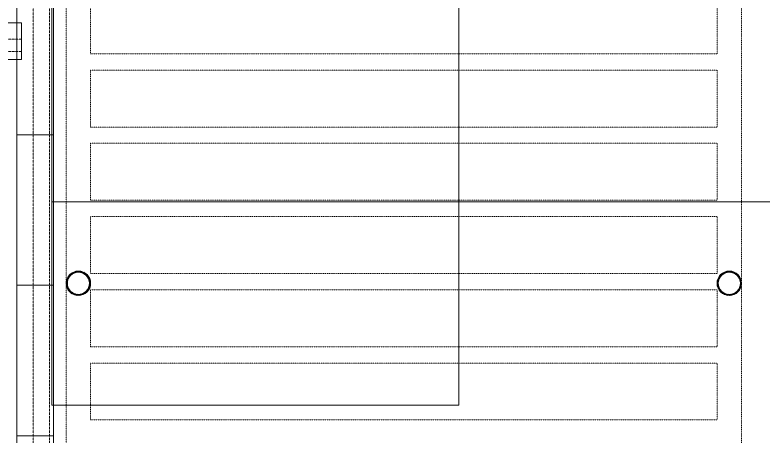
# Model space of a CAD drawing. Extents: x -3709 to 34962, y 0 to 8245.
# Drawn here: x 30756 to 31675, y 865 to 1382 of the extents above; entities that cross this region are included whole.
import ezdxf

# ---------------------------------------------------------------- set-up
doc = ezdxf.new("R2010")
doc.units = 0
doc.linetypes.add('DOT2', pattern=[0.125, 0, -0.125])
doc.linetypes.add('HIDDEN', pattern=[0.375, 0.25, -0.125])
doc.layers.get('0').update_dxf_attribs({"color": 9, "lineweight": 9})
for name, color, linetype, lineweight in [('06A', 9, 'Continuous', 9), ('06D', 9, 'Continuous', 9), ('10', 9, 'Continuous', 9), ('20', 9, 'DOT2', 9), ('35H', 9, 'Continuous', 9)]:
    doc.layers.add(name, color=color, linetype=linetype, lineweight=lineweight)

# ---------------------------------------------------------------- blocks, each defined once
blk = doc.blocks.new('krt-harpusta1')
blk.add_lwpolyline([(16786.22, 292.5), (16786.22, 337.5), (14425.84, 337.5), (14425.84, 1327.5), (16786.19, 1327.5), (16786.19, 1372.5), (14380.84, 1372.5), (14380.84, 292.5), (16786.22, 292.5)])
at = {"layer": '06D', "linetype": 'HIDDEN'}
for points in [[(16786.19, 1352.5), (14400.84, 1352.5), (14400.84, 312.5), (16786.22, 312.5), (16786.22, 312.5)], [(16786.19, 1337.5), (14415.84, 1337.5), (14415.84, 327.5), (16786.22, 327.5)]]:
    blk.add_lwpolyline(points, dxfattribs=at)
blk = doc.blocks.new('p-kolon celik')
at = {"layer": '35H'}
h = blk.add_hatch(dxfattribs=at)
h.set_pattern_fill('ANSI31', color=256, scale=10)
h.set_pattern_definition([(45, (-10, -10), (-0.883883, 0.883883), [])])
edge = h.paths.add_edge_path()
edge.add_arc((0, 0), 15, 0, 360)
edge = h.paths.add_edge_path(flags=17)
edge.add_arc((0, 0), 13.6, 0, 360)
at = {"layer": '10'}
for radius in [15, 13.6]:
    blk.add_circle((0, 0), radius, dxfattribs=at)
blk = doc.blocks.new('catikatirevizepergole-krt')
for points in [[(0, 0), (-830, 0), (-830, 1638), (0, 1638)], [(-30, 630), (-30, 560), (-800, 560), (-800, 630)], [(-30, 540), (-30, 470), (-800, 470), (-800, 540)], [(-30, 450), (-30, 380), (-800, 380), (-800, 450)], [(-30, 360), (-30, 290), (-800, 290), (-800, 360)], [(-30, 270), (-30, 200), (-800, 200), (-800, 270)], [(-30, 180), (-30, 110), (-800, 110), (-800, 180)]]:
    blk.add_lwpolyline(points, close=True)

msp = doc.modelspace()

# ---------------------------------------------------------------- linework, layer by layer
at = {"layer": '06A'}
for points in [[(30758.33, 2395.5), (30758.33, 2395.5), (30803.33, 2395.5), (30803.33, 772.5), (30758.33, 772.5), (30758.33, 2395.5)], [(30803.33, 1235), (30758.33, 1235)], [(30803.33, 1050), (30758.33, 1050)], [(30803.33, 865), (30758.33, 865)]]:
    msp.add_lwpolyline(points, dxfattribs=at)
at = {"layer": '06D', "linetype": 'HIDDEN'}
for points in [[(30778.33, 772.5), (30778.33, 2395.5)], [(30798.33, 772.5), (30798.33, 2395.5)]]:
    msp.add_lwpolyline(points, dxfattribs=at)
at = {"layer": '06D'}
for points in [[(31301.33, 1152.5), (31301.33, 1402.5), (30801.33, 1402.5), (30801.33, 1152.5)], [(31801.33, 1152.5), (31801.33, 1402.5), (31301.33, 1402.5), (31301.33, 1152.5)], [(31301.33, 1152.5), (31301.33, 902.5), (30801.33, 902.5), (30801.33, 1152.5)]]:
    msp.add_lwpolyline(points, close=True, dxfattribs=at)

# ---------------------------------------------------------------- block references
at = {"rotation": 90}
for p in [(30833.84, 1052.5), (31633.84, 1052.5)]:
    msp.add_blockref('p-kolon celik', p, dxfattribs=at)
at = {"layer": '06D'}
msp.add_blockref('krt-harpusta1', (13977.49, 0), dxfattribs=at)
at = {"layer": '20'}
msp.add_blockref('catikatirevizepergole-krt', (31648.84, 774.5), dxfattribs=at)

doc.saveas('drawing.dxf')
